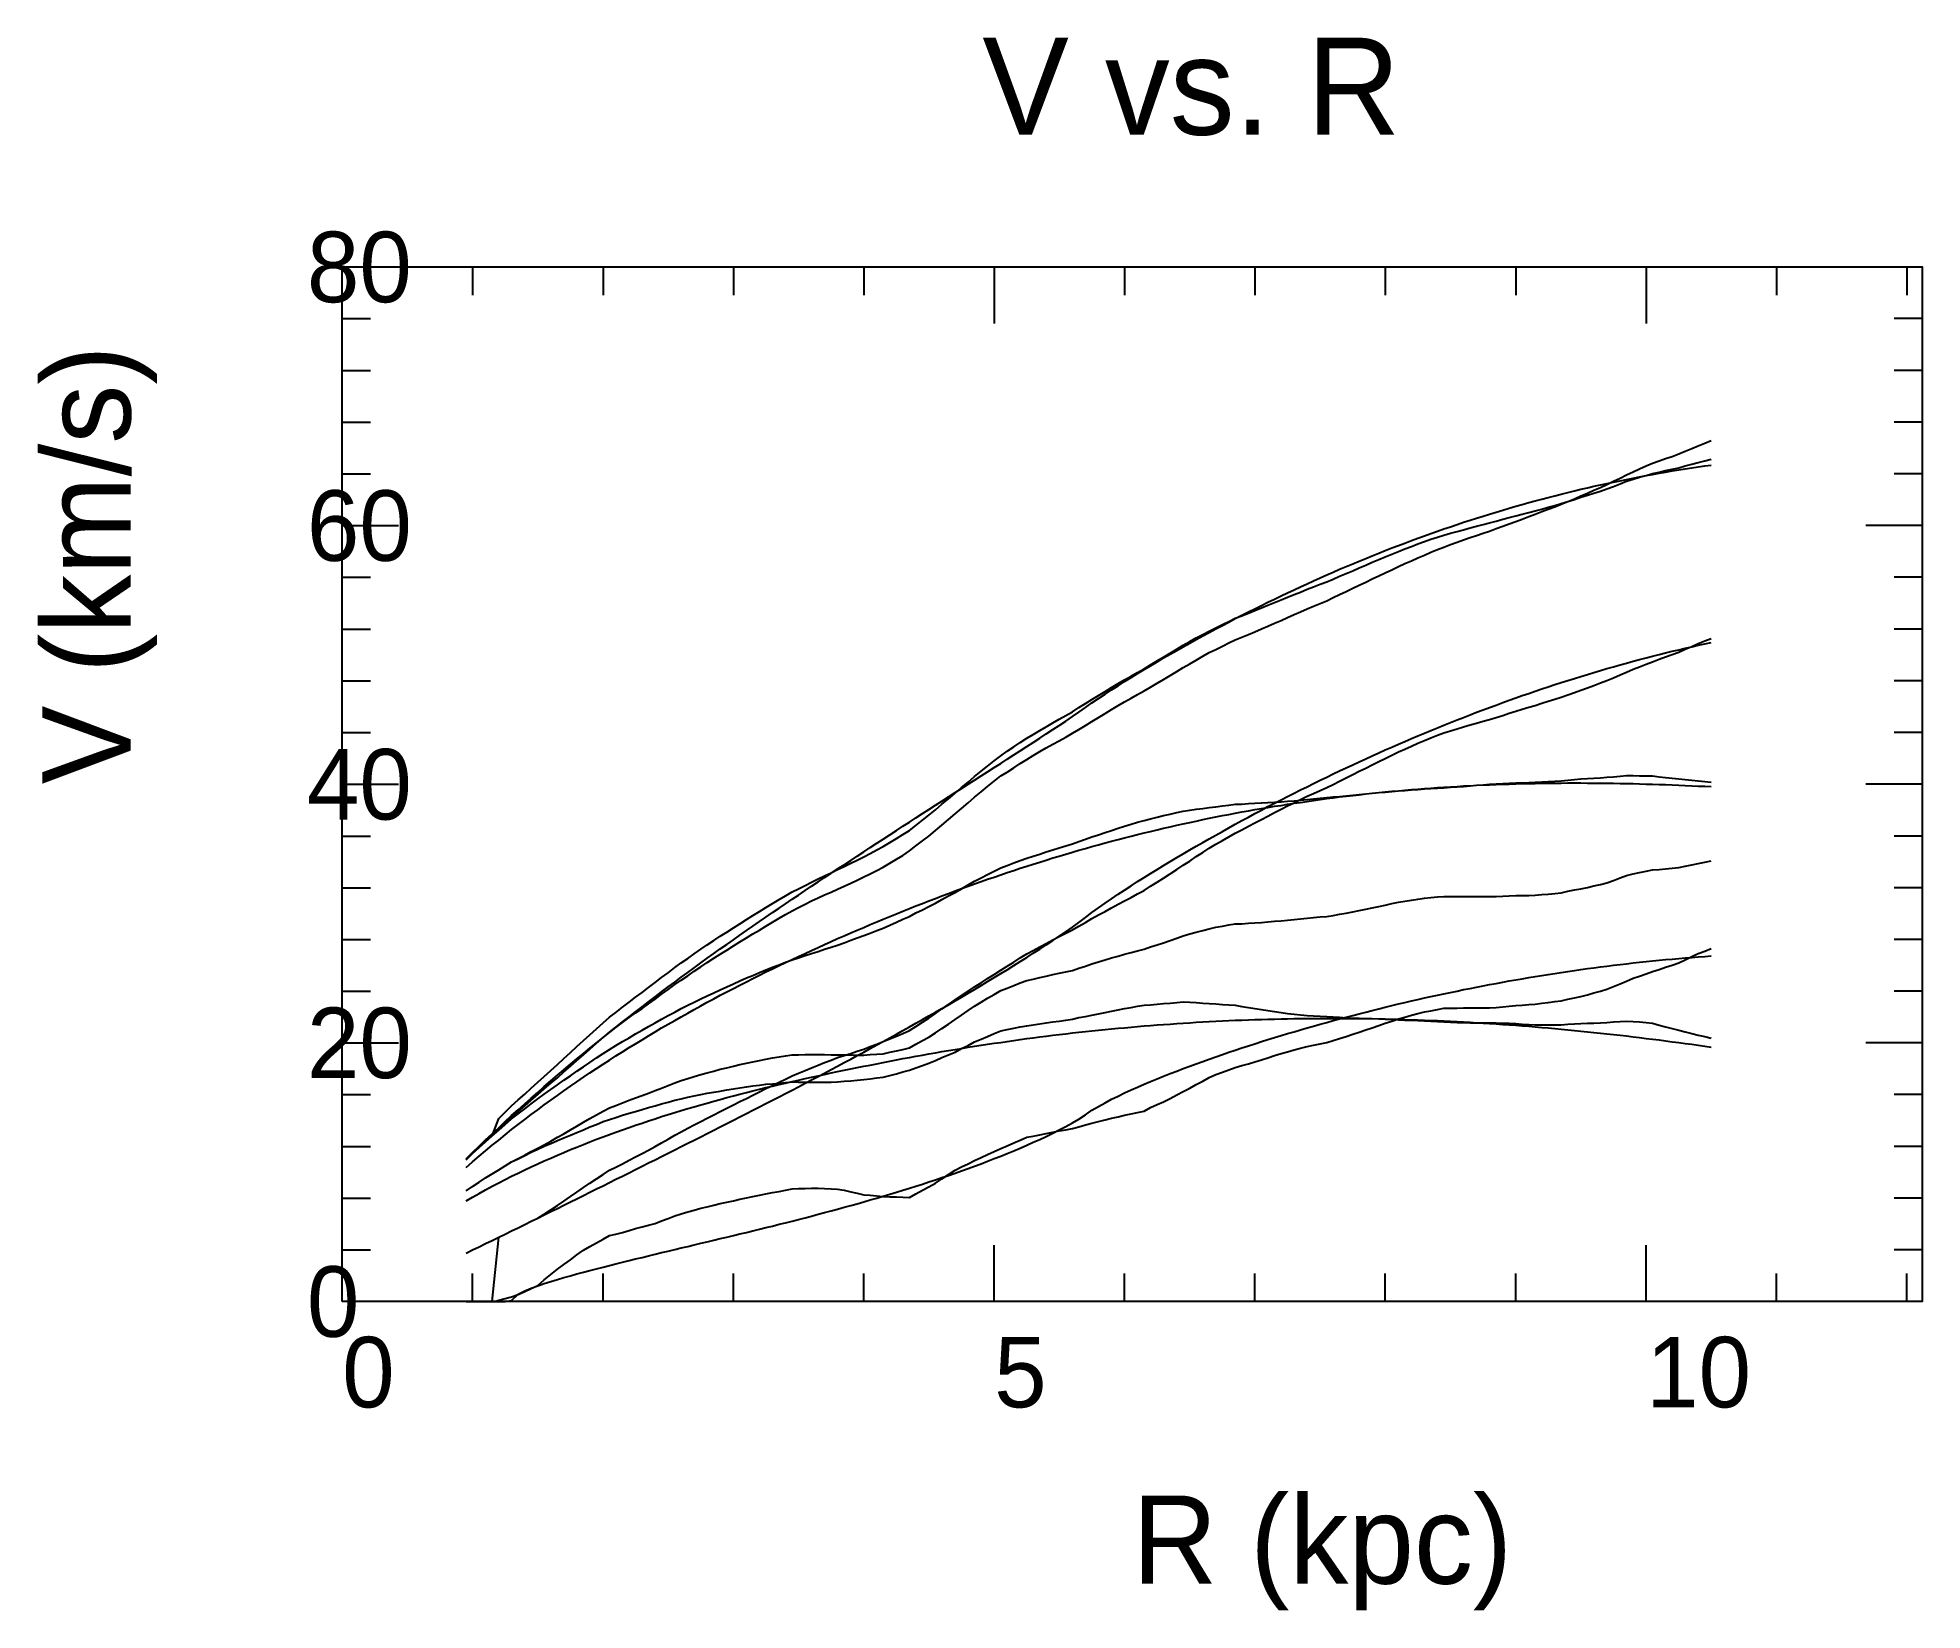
# Model space of a CAD drawing. Extents: x -35 to 179, y -35 to 143.
import ezdxf

# ---------------------------------------------------------------- set-up
doc = ezdxf.new("R2010")
doc.units = 0

msp = doc.modelspace()

# ---------------------------------------------------------------- linework, layer by layer
at = {"color": 0}
for p, q in [((14.79, 117.34), (14.79, 114.14)), ((29.58, 117.34), (29.58, 114.14)), ((44.36, 117.34), (44.36, 114.14)), ((59.15, 117.34), (59.15, 114.14)), ((73.94, 117.34), (73.94, 110.94)), ((88.73, 117.34), (88.73, 114.14)), ((103.51, 117.34), (103.51, 114.14)), ((118.3, 117.34), (118.3, 114.14)), ((133.09, 117.34), (133.09, 114.14)), ((147.88, 117.34), (147.88, 110.94)), ((162.66, 117.34), (162.66, 114.14)), ((177.45, 117.34), (177.45, 114.14)), ((0, 111.48), (3.2, 111.48)), ((179.2, 111.48), (176, 111.48)), ((0, 105.61), (3.2, 105.61)), ((179.2, 105.61), (176, 105.61)), ((0, 99.74), (3.2, 99.74)), ((179.2, 99.74), (176, 99.74)), ((0, 93.88), (3.2, 93.88)), ((179.2, 93.88), (176, 93.88)), ((0, 88.01), (6.4, 88.01)), ((179.2, 88.01), (172.8, 88.01)), ((0, 82.14), (3.2, 82.14)), ((179.2, 82.14), (176, 82.14)), ((0, 76.27), (3.2, 76.27)), ((179.2, 76.27), (176, 76.27)), ((0, 70.41), (3.2, 70.41)), ((179.2, 70.41), (176, 70.41)), ((0, 64.54), (3.2, 64.54)), ((179.2, 64.54), (176, 64.54)), ((0, 58.67), (6.4, 58.67)), ((179.2, 58.67), (172.8, 58.67)), ((0, 52.8), (3.2, 52.8)), ((179.2, 52.8), (176, 52.8)), ((0, 46.94), (3.2, 46.94)), ((179.2, 46.94), (176, 46.94)), ((0, 41.07), (3.2, 41.07)), ((179.2, 41.07), (176, 41.07)), ((0, 35.2), (3.2, 35.2)), ((179.2, 35.2), (176, 35.2)), ((0, 29.34), (6.4, 29.34)), ((179.2, 29.34), (172.8, 29.34)), ((0, 23.47), (3.2, 23.47)), ((179.2, 23.47), (176, 23.47)), ((0, 17.6), (3.2, 17.6)), ((179.2, 17.6), (176, 17.6)), ((0, 11.73), (3.2, 11.73)), ((179.2, 11.73), (176, 11.73)), ((0, 5.87), (3.2, 5.87)), ((73.94, 0), (73.94, 6.4)), ((147.88, 0), (147.88, 6.4)), ((179.2, 5.87), (176, 5.87)), ((14.79, 0), (14.79, 3.2)), ((29.58, 0), (29.58, 3.2)), ((44.36, 0), (44.36, 3.2)), ((59.15, 0), (59.15, 3.2)), ((88.73, 0), (88.73, 3.2)), ((103.51, 0), (103.51, 3.2)), ((118.3, 0), (118.3, 3.2)), ((133.09, 0), (133.09, 3.2)), ((162.66, 0), (162.66, 3.2)), ((177.45, 0), (177.45, 3.2))]:
    msp.add_line(p, q, dxfattribs=at)
msp.add_lwpolyline([(0, 0), (0, 117.34), (179.2, 117.34), (179.2, 0)], close=True, dxfattribs=at)
at = {"color": 6}
for points in [[(14.05, 16.17), (14.79, 16.87), (15.53, 17.57), (16.27, 18.27), (17.01, 18.93), (17.75, 19.6), (18.48, 20.26), (19.22, 20.92), (19.96, 21.56), (20.7, 22.21), (21.44, 22.86), (22.18, 23.49), (22.92, 24.13), (23.66, 24.76), (24.4, 25.39), (25.14, 26.04), (25.88, 26.69), (26.62, 27.34), (27.36, 27.99), (28.1, 28.64), (28.84, 29.3), (29.58, 29.95), (30.31, 30.52), (31.05, 31.09), (31.79, 31.66), (32.53, 32.21), (33.27, 32.73), (34.01, 33.25), (34.75, 33.77), (35.49, 34.31), (36.23, 34.86), (36.97, 35.4), (37.71, 35.95), (38.45, 36.45), (39.19, 36.96), (39.93, 37.48), (40.67, 37.96), (41.41, 38.44), (42.14, 38.93), (42.88, 39.41), (43.62, 39.86), (44.36, 40.33), (45.1, 40.79), (45.84, 41.24), (46.58, 41.69), (47.32, 42.14), (48.06, 42.59), (48.8, 43.03), (49.54, 43.47), (50.28, 43.9), (51.02, 44.31), (51.76, 44.69), (52.5, 45.07), (53.24, 45.45), (53.97, 45.78), (54.71, 46.12), (55.45, 46.45), (56.19, 46.78), (56.93, 47.12), (57.67, 47.46), (58.41, 47.8), (59.15, 48.16), (59.89, 48.52), (60.63, 48.89), (61.37, 49.25), (62.11, 49.72), (62.85, 50.16), (63.59, 50.61), (64.33, 51.13), (65.07, 51.69), (65.8, 52.25), (66.54, 52.8), (67.28, 53.43), (68.02, 54.05), (68.76, 54.67), (69.5, 55.3), (70.24, 55.93), (70.98, 56.57), (71.72, 57.2), (72.46, 57.81), (73.2, 58.41), (73.94, 59.02), (74.68, 59.63), (75.42, 60.06), (76.16, 60.55), (76.9, 61.04), (77.63, 61.49), (78.37, 61.94), (79.11, 62.38), (79.85, 62.82), (80.59, 63.21), (81.33, 63.61), (82.07, 64.01), (82.81, 64.45), (83.55, 64.9), (84.29, 65.34), (85.03, 65.79), (85.77, 66.25), (86.51, 66.71), (87.25, 67.16), (87.99, 67.59), (88.73, 68.01), (89.46, 68.43), (90.2, 68.84), (90.94, 69.27), (91.68, 69.7), (92.42, 70.13), (93.16, 70.56), (93.9, 71.01), (94.64, 71.45), (95.38, 71.9), (96.12, 72.33), (96.86, 72.75), (97.6, 73.18), (98.34, 73.6), (99.08, 73.96), (99.82, 74.34), (100.56, 74.72), (101.29, 75.04), (102.03, 75.34), (102.77, 75.64), (103.51, 75.95), (104.25, 76.28), (104.99, 76.61), (105.73, 76.94), (106.47, 77.26), (107.21, 77.59), (107.95, 77.91), (108.69, 78.23), (109.43, 78.55), (110.17, 78.86), (110.91, 79.17), (111.65, 79.48), (112.39, 79.85), (113.12, 80.19), (113.86, 80.54), (114.6, 80.9), (115.34, 81.25), (116.08, 81.61), (116.82, 81.97), (117.56, 82.31), (118.3, 82.66), (119.04, 83), (119.78, 83.35), (120.52, 83.69), (121.26, 84.03), (122, 84.37), (122.74, 84.67), (123.48, 84.98), (124.22, 85.3), (124.95, 85.58), (125.69, 85.86), (126.43, 86.13), (127.17, 86.4), (127.91, 86.65), (128.65, 86.9), (129.39, 87.14), (130.13, 87.39), (130.87, 87.66), (131.61, 87.93), (132.35, 88.19), (133.09, 88.47), (133.83, 88.75), (134.57, 89.03), (135.31, 89.32), (136.05, 89.59), (136.78, 89.86), (137.52, 90.13), (138.26, 90.43), (139, 90.75), (139.74, 91.06), (140.48, 91.37), (141.22, 91.69), (141.96, 92.01), (142.7, 92.33), (143.44, 92.67), (144.18, 93.03), (144.92, 93.39), (145.66, 93.75), (146.4, 94.09), (147.14, 94.43), (147.88, 94.78), (148.61, 95.08), (149.35, 95.34), (150.09, 95.6), (150.83, 95.86), (151.57, 96.15), (152.31, 96.45), (153.05, 96.75), (153.79, 97.04), (154.53, 97.35), (155.27, 97.65)], [(17.26, 0), (17.75, 0.16), (18.48, 0.34), (19.22, 0.52), (19.96, 0.81), (20.7, 1.15), (21.44, 1.48), (22.18, 1.82), (22.92, 2.46), (23.66, 3.06), (24.4, 3.66), (25.14, 4.22), (25.88, 4.75), (26.62, 5.29), (27.36, 5.83), (28.1, 6.24), (28.84, 6.66), (29.58, 7.08), (30.31, 7.5), (31.05, 7.63), (31.79, 7.85), (32.53, 8.07), (33.27, 8.27), (34.01, 8.47), (34.75, 8.67), (35.49, 8.87), (36.23, 9.17), (36.97, 9.44), (37.71, 9.72), (38.45, 9.94), (39.19, 10.16), (39.93, 10.37), (40.67, 10.59), (41.41, 10.76), (42.14, 10.93), (42.88, 11.11), (43.62, 11.28), (44.36, 11.44), (45.1, 11.6), (45.84, 11.75), (46.58, 11.91), (47.32, 12.06), (48.06, 12.21), (48.8, 12.37), (49.54, 12.5), (50.28, 12.64), (51.02, 12.78), (51.76, 12.81), (52.5, 12.83), (53.24, 12.86), (53.97, 12.88), (54.71, 12.82), (55.45, 12.79), (56.19, 12.76), (56.93, 12.62), (57.67, 12.45), (58.41, 12.29), (59.15, 12.12), (59.89, 12.07), (60.63, 12), (61.37, 11.93), (62.11, 11.89), (62.85, 11.87), (63.59, 11.84), (64.33, 11.82), (65.07, 12.23), (65.8, 12.62), (66.54, 13), (67.28, 13.44), (68.02, 13.93), (68.76, 14.42), (69.5, 14.91), (70.24, 15.27), (70.98, 15.63), (71.72, 15.99), (72.46, 16.35), (73.2, 16.68), (73.94, 17.01), (74.68, 17.35), (75.42, 17.67), (76.16, 17.99), (76.9, 18.31), (77.63, 18.63), (78.37, 18.75), (79.11, 18.92), (79.85, 19.08), (80.59, 19.22), (81.33, 19.35), (82.07, 19.48), (82.81, 19.62), (83.55, 19.83), (84.29, 20.04), (85.03, 20.25), (85.77, 20.44), (86.51, 20.62), (87.25, 20.8), (87.99, 20.97), (88.73, 21.13), (89.46, 21.29), (90.2, 21.45), (90.94, 21.61), (91.68, 22.01), (92.42, 22.34), (93.16, 22.67), (93.9, 23.04), (94.64, 23.43), (95.38, 23.81), (96.12, 24.19), (96.86, 24.61), (97.6, 25.01), (98.34, 25.42), (99.08, 25.74), (99.82, 26.01), (100.56, 26.29), (101.29, 26.56), (102.03, 26.77), (102.77, 26.98), (103.51, 27.19), (104.25, 27.42), (104.99, 27.66), (105.73, 27.9), (106.47, 28.13), (107.21, 28.34), (107.95, 28.54), (108.69, 28.74), (109.43, 28.94), (110.17, 29.07), (110.91, 29.22), (111.65, 29.37), (112.39, 29.6), (113.12, 29.84), (113.86, 30.08), (114.6, 30.33), (115.34, 30.57), (116.08, 30.82), (116.82, 31.06), (117.56, 31.31), (118.3, 31.57), (119.04, 31.82), (119.78, 32.08), (120.52, 32.27), (121.26, 32.48), (122, 32.69), (122.74, 32.85), (123.48, 32.99), (124.22, 33.13), (124.95, 33.27), (125.69, 33.28), (126.43, 33.29), (127.17, 33.3), (127.91, 33.32), (128.65, 33.31), (129.39, 33.31), (130.13, 33.31), (130.87, 33.37), (131.61, 33.43), (132.35, 33.49), (133.09, 33.56), (133.83, 33.62), (134.57, 33.68), (135.31, 33.74), (136.05, 33.83), (136.78, 33.93), (137.52, 34.03), (138.26, 34.12), (139, 34.29), (139.74, 34.44), (140.48, 34.6), (141.22, 34.79), (141.96, 35), (142.7, 35.21), (143.44, 35.42), (144.18, 35.73), (144.92, 36.04), (145.66, 36.35), (146.4, 36.66), (147.14, 36.91), (147.88, 37.17), (148.61, 37.44), (149.35, 37.68), (150.09, 37.92), (150.83, 38.16), (151.57, 38.4), (152.31, 38.77), (153.05, 39.12), (153.79, 39.46), (154.53, 39.76), (155.27, 40.05)]]:
    msp.add_lwpolyline(points, dxfattribs=at)
at = {"color": 4}
for points in [[(14.05, 16.09), (14.79, 16.78), (15.53, 17.46), (16.27, 18.13), (17.01, 18.79), (17.75, 20.75), (18.48, 21.48), (19.22, 22.21), (19.96, 22.87), (20.7, 23.54), (21.44, 24.22), (22.18, 24.87), (22.92, 25.54), (23.66, 26.21), (24.4, 26.89), (25.14, 27.57), (25.88, 28.24), (26.62, 28.92), (27.36, 29.61), (28.1, 30.27), (28.84, 30.94), (29.58, 31.61), (30.31, 32.24), (31.05, 32.8), (31.79, 33.38), (32.53, 33.95), (33.27, 34.51), (34.01, 35.06), (34.75, 35.62), (35.49, 36.17), (36.23, 36.74), (36.97, 37.3), (37.71, 37.87), (38.45, 38.4), (39.19, 38.92), (39.93, 39.45), (40.67, 39.96), (41.41, 40.45), (42.14, 40.94), (42.88, 41.43), (43.62, 41.91), (44.36, 42.38), (45.1, 42.86), (45.84, 43.34), (46.58, 43.79), (47.32, 44.25), (48.06, 44.71), (48.8, 45.15), (49.54, 45.59), (50.28, 46.02), (51.02, 46.46), (51.76, 46.82), (52.5, 47.19), (53.24, 47.56), (53.97, 47.93), (54.71, 48.28), (55.45, 48.64), (56.19, 48.99), (56.93, 49.36), (57.67, 49.71), (58.41, 50.07), (59.15, 50.43), (59.89, 50.83), (60.63, 51.22), (61.37, 51.61), (62.11, 52.06), (62.85, 52.51), (63.59, 52.96), (64.33, 53.42), (65.07, 54.01), (65.8, 54.58), (66.54, 55.16), (67.28, 55.77), (68.02, 56.4), (68.76, 57.03), (69.5, 57.66), (70.24, 58.29), (70.98, 58.92), (71.72, 59.54), (72.46, 60.15), (73.2, 60.73), (73.94, 61.32), (74.68, 61.91), (75.42, 62.41), (76.16, 62.91), (76.9, 63.42), (77.63, 63.91), (78.37, 64.33), (79.11, 64.76), (79.85, 65.2), (80.59, 65.62), (81.33, 66.04), (82.07, 66.46), (82.81, 66.88), (83.55, 67.36), (84.29, 67.82), (85.03, 68.29), (85.77, 68.74), (86.51, 69.19), (87.25, 69.64), (87.99, 70.08), (88.73, 70.51), (89.46, 70.94), (90.2, 71.36), (90.94, 71.76), (91.68, 72.22), (92.42, 72.66), (93.16, 73.1), (93.9, 73.55), (94.64, 73.99), (95.38, 74.44), (96.12, 74.85), (96.86, 75.26), (97.6, 75.66), (98.34, 76.05), (99.08, 76.43), (99.82, 76.78), (100.56, 77.14), (101.29, 77.49), (102.03, 77.77), (102.77, 78.07), (103.51, 78.37), (104.25, 78.67), (104.99, 78.97), (105.73, 79.28), (106.47, 79.58), (107.21, 79.88), (107.95, 80.18), (108.69, 80.47), (109.43, 80.78), (110.17, 81.06), (110.91, 81.35), (111.65, 81.64), (112.39, 81.95), (113.12, 82.26), (113.86, 82.57), (114.6, 82.89), (115.34, 83.21), (116.08, 83.53), (116.82, 83.85), (117.56, 84.16), (118.3, 84.47), (119.04, 84.78), (119.78, 85.08), (120.52, 85.37), (121.26, 85.65), (122, 85.94), (122.74, 86.2), (123.48, 86.45), (124.22, 86.7), (124.95, 86.94), (125.69, 87.15), (126.43, 87.34), (127.17, 87.54), (127.91, 87.74), (128.65, 87.93), (129.39, 88.13), (130.13, 88.32), (130.87, 88.52), (131.61, 88.72), (132.35, 88.92), (133.09, 89.12), (133.83, 89.3), (134.57, 89.49), (135.31, 89.67), (136.05, 89.88), (136.78, 90.09), (137.52, 90.29), (138.26, 90.5), (139, 90.74), (139.74, 90.98), (140.48, 91.22), (141.22, 91.45), (141.96, 91.69), (142.7, 91.93), (143.44, 92.17), (144.18, 92.46), (144.92, 92.75), (145.66, 93.03), (146.4, 93.28), (147.14, 93.49), (147.88, 93.7), (148.61, 93.92), (149.35, 94.08), (150.09, 94.24), (150.83, 94.4), (151.57, 94.56), (152.31, 94.77), (153.05, 94.97), (153.79, 95.17), (154.53, 95.36), (155.27, 95.54)], [(14.05, 0), (14.79, 0), (15.53, 0), (16.27, 0), (17.01, 0), (17.75, 7.29), (18.48, 7.66), (19.22, 8.03), (19.96, 8.37), (20.7, 8.73), (21.44, 9.1), (22.18, 9.47), (22.92, 9.93), (23.66, 10.4), (24.4, 10.9), (25.14, 11.4), (25.88, 11.91), (26.62, 12.42), (27.36, 12.95), (28.1, 13.43), (28.84, 13.91), (29.58, 14.4), (30.31, 14.9), (31.05, 15.24), (31.79, 15.64), (32.53, 16.04), (33.27, 16.42), (34.01, 16.8), (34.75, 17.19), (35.49, 17.57), (36.23, 18.01), (36.97, 18.43), (37.71, 18.86), (38.45, 19.26), (39.19, 19.65), (39.93, 20.05), (40.67, 20.44), (41.41, 20.81), (42.14, 21.19), (42.88, 21.57), (43.62, 21.94), (44.36, 22.31), (45.1, 22.68), (45.84, 23.05), (46.58, 23.41), (47.32, 23.78), (48.06, 24.15), (48.8, 24.51), (49.54, 24.87), (50.28, 25.24), (51.02, 25.6), (51.76, 25.91), (52.5, 26.22), (53.24, 26.52), (53.97, 26.83), (54.71, 27.11), (55.45, 27.39), (56.19, 27.68), (56.93, 27.92), (57.67, 28.15), (58.41, 28.39), (59.15, 28.63), (59.89, 28.92), (60.63, 29.21), (61.37, 29.5), (62.11, 29.8), (62.85, 30.11), (63.59, 30.42), (64.33, 30.73), (65.07, 31.21), (65.8, 31.69), (66.54, 32.16), (67.28, 32.66), (68.02, 33.19), (68.76, 33.71), (69.5, 34.24), (70.24, 34.72), (70.98, 35.2), (71.72, 35.68), (72.46, 36.16), (73.2, 36.63), (73.94, 37.1), (74.68, 37.57), (75.42, 38.04), (76.16, 38.51), (76.9, 38.98), (77.63, 39.45), (78.37, 39.82), (79.11, 40.22), (79.85, 40.62), (80.59, 41.01), (81.33, 41.39), (82.07, 41.78), (82.81, 42.16), (83.55, 42.59), (84.29, 43.01), (85.03, 43.43), (85.77, 43.85), (86.51, 44.25), (87.25, 44.66), (87.99, 45.06), (88.73, 45.45), (89.46, 45.84), (90.2, 46.23), (90.94, 46.61), (91.68, 47.11), (92.42, 47.57), (93.16, 48.03), (93.9, 48.51), (94.64, 49), (95.38, 49.48), (96.12, 49.96), (96.86, 50.46), (97.6, 50.95), (98.34, 51.44), (99.08, 51.88), (99.82, 52.3), (100.56, 52.72), (101.29, 53.14), (102.03, 53.52), (102.77, 53.91), (103.51, 54.29), (104.25, 54.68), (104.99, 55.07), (105.73, 55.46), (106.47, 55.85), (107.21, 56.21), (107.95, 56.58), (108.69, 56.94), (109.43, 57.31), (110.17, 57.63), (110.91, 57.96), (111.65, 58.29), (112.39, 58.66), (113.12, 59.03), (113.86, 59.4), (114.6, 59.77), (115.34, 60.14), (116.08, 60.51), (116.82, 60.88), (117.56, 61.24), (118.3, 61.61), (119.04, 61.97), (119.78, 62.34), (120.52, 62.67), (121.26, 63), (122, 63.33), (122.74, 63.65), (123.48, 63.94), (124.22, 64.23), (124.95, 64.52), (125.69, 64.74), (126.43, 64.96), (127.17, 65.18), (127.91, 65.4), (128.65, 65.61), (129.39, 65.81), (130.13, 66.02), (130.87, 66.25), (131.61, 66.48), (132.35, 66.72), (133.09, 66.95), (133.83, 67.17), (134.57, 67.4), (135.31, 67.62), (136.05, 67.85), (136.78, 68.09), (137.52, 68.32), (138.26, 68.56), (139, 68.82), (139.74, 69.08), (140.48, 69.33), (141.22, 69.6), (141.96, 69.88), (142.7, 70.16), (143.44, 70.43), (144.18, 70.75), (144.92, 71.07), (145.66, 71.39), (146.4, 71.71), (147.14, 71.99), (147.88, 72.28), (148.61, 72.57), (149.35, 72.85), (150.09, 73.12), (150.83, 73.39), (151.57, 73.66), (152.31, 73.99), (153.05, 74.31), (153.79, 74.63), (154.53, 74.92), (155.27, 75.21)], [(14.05, 16.09), (14.79, 16.78), (15.53, 17.46), (16.27, 18.13), (17.01, 18.79), (17.75, 19.43), (18.48, 20.07), (19.22, 20.71), (19.96, 21.29), (20.7, 21.87), (21.44, 22.44), (22.18, 23), (22.92, 23.53), (23.66, 24.06), (24.4, 24.58), (25.14, 25.1), (25.88, 25.61), (26.62, 26.12), (27.36, 26.63), (28.1, 27.13), (28.84, 27.64), (29.58, 28.14), (30.31, 28.59), (31.05, 29.04), (31.79, 29.48), (32.53, 29.93), (33.27, 30.35), (34.01, 30.77), (34.75, 31.19), (35.49, 31.61), (36.23, 32.02), (36.97, 32.43), (37.71, 32.84), (38.45, 33.22), (39.19, 33.6), (39.93, 33.97), (40.67, 34.33), (41.41, 34.68), (42.14, 35.03), (42.88, 35.37), (43.62, 35.71), (44.36, 36.04), (45.1, 36.37), (45.84, 36.7), (46.58, 37), (47.32, 37.31), (48.06, 37.62), (48.8, 37.92), (49.54, 38.2), (50.28, 38.49), (51.02, 38.77), (51.76, 39), (52.5, 39.24), (53.24, 39.48), (53.97, 39.72), (54.71, 39.95), (55.45, 40.19), (56.19, 40.43), (56.93, 40.7), (57.67, 40.97), (58.41, 41.24), (59.15, 41.51), (59.89, 41.79), (60.63, 42.07), (61.37, 42.35), (62.11, 42.69), (62.85, 43.02), (63.59, 43.36), (64.33, 43.69), (65.07, 44.08), (65.8, 44.44), (66.54, 44.81), (67.28, 45.2), (68.02, 45.6), (68.76, 46), (69.5, 46.39), (70.24, 46.82), (70.98, 47.25), (71.72, 47.67), (72.46, 48.07), (73.2, 48.45), (73.94, 48.83), (74.68, 49.21), (75.42, 49.47), (76.16, 49.75), (76.9, 50.02), (77.63, 50.28), (78.37, 50.52), (79.11, 50.76), (79.85, 51), (80.59, 51.23), (81.33, 51.46), (82.07, 51.69), (82.81, 51.92), (83.55, 52.19), (84.29, 52.44), (85.03, 52.69), (85.77, 52.94), (86.51, 53.19), (87.25, 53.43), (87.99, 53.68), (88.73, 53.91), (89.46, 54.14), (90.2, 54.37), (90.94, 54.56), (91.68, 54.75), (92.42, 54.93), (93.16, 55.11), (93.9, 55.28), (94.64, 55.45), (95.38, 55.61), (96.12, 55.74), (96.86, 55.84), (97.6, 55.93), (98.34, 56.02), (99.08, 56.12), (99.82, 56.21), (100.56, 56.31), (101.29, 56.4), (102.03, 56.43), (102.77, 56.47), (103.51, 56.52), (104.25, 56.56), (104.99, 56.61), (105.73, 56.65), (106.47, 56.69), (107.21, 56.75), (107.95, 56.81), (108.69, 56.86), (109.43, 56.93), (110.17, 57.01), (110.91, 57.09), (111.65, 57.16), (112.39, 57.23), (113.12, 57.29), (113.86, 57.35), (114.6, 57.43), (115.34, 57.51), (116.08, 57.59), (116.82, 57.66), (117.56, 57.73), (118.3, 57.79), (119.04, 57.85), (119.78, 57.91), (120.52, 57.97), (121.26, 58.03), (122, 58.09), (122.74, 58.14), (123.48, 58.19), (124.22, 58.23), (124.95, 58.28), (125.69, 58.33), (126.43, 58.38), (127.17, 58.43), (127.91, 58.49), (128.65, 58.55), (129.39, 58.61), (130.13, 58.67), (130.87, 58.71), (131.61, 58.75), (132.35, 58.79), (133.09, 58.82), (133.83, 58.85), (134.57, 58.87), (135.31, 58.9), (136.05, 58.94), (136.78, 58.99), (137.52, 59.03), (138.26, 59.07), (139, 59.15), (139.74, 59.21), (140.48, 59.27), (141.22, 59.32), (141.96, 59.37), (142.7, 59.41), (143.44, 59.46), (144.18, 59.53), (144.92, 59.59), (145.66, 59.65), (146.4, 59.65), (147.14, 59.64), (147.88, 59.63), (148.61, 59.62), (149.35, 59.53), (150.09, 59.45), (150.83, 59.37), (151.57, 59.29), (152.31, 59.21), (153.05, 59.13), (153.79, 59.05), (154.53, 58.98), (155.27, 58.91)]]:
    msp.add_lwpolyline(points, dxfattribs=at)
at = {"color": 3}
for points in [[(14.05, 16.18), (14.79, 16.91), (15.53, 17.62), (16.27, 18.33), (17.01, 19.03), (17.75, 19.72), (18.48, 20.41), (19.22, 21.09), (19.96, 21.76), (20.7, 22.42), (21.44, 23.08), (22.18, 23.73), (22.92, 24.38), (23.66, 25.02), (24.4, 25.66), (25.14, 26.28), (25.88, 26.91), (26.62, 27.53), (27.36, 28.14), (28.1, 28.75), (28.84, 29.35), (29.58, 29.95), (30.31, 30.54), (31.05, 31.13), (31.79, 31.71), (32.53, 32.29), (33.27, 32.87), (34.01, 33.44), (34.75, 34), (35.49, 34.57), (36.23, 35.12), (36.97, 35.68), (37.71, 36.23), (38.45, 36.78), (39.19, 37.32), (39.93, 37.86), (40.67, 38.4), (41.41, 38.93), (42.14, 39.46), (42.88, 39.99), (43.62, 40.51), (44.36, 41.04), (45.1, 41.55), (45.84, 42.07), (46.58, 42.58), (47.32, 43.09), (48.06, 43.6), (48.8, 44.11), (49.54, 44.61), (50.28, 45.12), (51.02, 45.62), (51.76, 46.11), (52.5, 46.61), (53.24, 47.1), (53.97, 47.6), (54.71, 48.09), (55.45, 48.58), (56.19, 49.07), (56.93, 49.55), (57.67, 50.04), (58.41, 50.52), (59.15, 51.01), (59.89, 51.49), (60.63, 51.98), (61.37, 52.46), (62.11, 52.94), (62.85, 53.42), (63.59, 53.9), (64.33, 54.38), (65.07, 54.86), (65.8, 55.34), (66.54, 55.81), (67.28, 56.29), (68.02, 56.77), (68.76, 57.24), (69.5, 57.72), (70.24, 58.19), (70.98, 58.67), (71.72, 59.14), (72.46, 59.62), (73.2, 60.09), (73.94, 60.56), (74.68, 61.04), (75.42, 61.51), (76.16, 61.99), (76.9, 62.47), (77.63, 62.94), (78.37, 63.42), (79.11, 63.9), (79.85, 64.38), (80.59, 64.87), (81.33, 65.35), (82.07, 65.84), (82.81, 66.34), (83.55, 66.85), (84.29, 67.37), (85.03, 67.89), (85.77, 68.4), (86.51, 68.9), (87.25, 69.38), (87.99, 69.85), (88.73, 70.32), (89.46, 70.78), (90.2, 71.23), (90.94, 71.68), (91.68, 72.12), (92.42, 72.56), (93.16, 73), (93.9, 73.42), (94.64, 73.85), (95.38, 74.27), (96.12, 74.68), (96.86, 75.09), (97.6, 75.49), (98.34, 75.9), (99.08, 76.29), (99.82, 76.68), (100.56, 77.07), (101.29, 77.46), (102.03, 77.84), (102.77, 78.21), (103.51, 78.58), (104.25, 78.95), (104.99, 79.32), (105.73, 79.68), (106.47, 80.03), (107.21, 80.38), (107.95, 80.73), (108.69, 81.07), (109.43, 81.41), (110.17, 81.75), (110.91, 82.08), (111.65, 82.41), (112.39, 82.73), (113.12, 83.05), (113.86, 83.37), (114.6, 83.68), (115.34, 83.99), (116.08, 84.29), (116.82, 84.59), (117.56, 84.89), (118.3, 85.18), (119.04, 85.47), (119.78, 85.75), (120.52, 86.03), (121.26, 86.31), (122, 86.58), (122.74, 86.85), (123.48, 87.11), (124.22, 87.37), (124.95, 87.63), (125.69, 87.88), (126.43, 88.13), (127.17, 88.38), (127.91, 88.62), (128.65, 88.85), (129.39, 89.09), (130.13, 89.32), (130.87, 89.54), (131.61, 89.76), (132.35, 89.98), (133.09, 90.2), (133.83, 90.41), (134.57, 90.61), (135.31, 90.82), (136.05, 91.01), (136.78, 91.21), (137.52, 91.4), (138.26, 91.59), (139, 91.77), (139.74, 91.95), (140.48, 92.13), (141.22, 92.3), (141.96, 92.47), (142.7, 92.63), (143.44, 92.79), (144.18, 92.95), (144.92, 93.1), (145.66, 93.25), (146.4, 93.4), (147.14, 93.54), (147.88, 93.68), (148.61, 93.81), (149.35, 93.95), (150.09, 94.07), (150.83, 94.2), (151.57, 94.32), (152.31, 94.44), (153.05, 94.55), (153.79, 94.66), (154.53, 94.77), (155.27, 94.87)], [(14.05, 5.5), (14.79, 5.85), (15.53, 6.21), (16.27, 6.57), (17.01, 6.93), (17.75, 7.29), (18.48, 7.65), (19.22, 8.01), (19.96, 8.38), (20.7, 8.74), (21.44, 9.1), (22.18, 9.47), (22.92, 9.84), (23.66, 10.2), (24.4, 10.57), (25.14, 10.93), (25.88, 11.3), (26.62, 11.67), (27.36, 12.04), (28.1, 12.4), (28.84, 12.77), (29.58, 13.14), (30.31, 13.51), (31.05, 13.88), (31.79, 14.24), (32.53, 14.61), (33.27, 14.98), (34.01, 15.35), (34.75, 15.72), (35.49, 16.09), (36.23, 16.46), (36.97, 16.83), (37.71, 17.2), (38.45, 17.58), (39.19, 17.95), (39.93, 18.32), (40.67, 18.69), (41.41, 19.07), (42.14, 19.44), (42.88, 19.81), (43.62, 20.19), (44.36, 20.57), (45.1, 20.94), (45.84, 21.32), (46.58, 21.7), (47.32, 22.08), (48.06, 22.46), (48.8, 22.84), (49.54, 23.22), (50.28, 23.6), (51.02, 23.99), (51.76, 24.37), (52.5, 24.76), (53.24, 25.15), (53.97, 25.53), (54.71, 25.92), (55.45, 26.32), (56.19, 26.71), (56.93, 27.1), (57.67, 27.5), (58.41, 27.9), (59.15, 28.3), (59.89, 28.7), (60.63, 29.1), (61.37, 29.51), (62.11, 29.91), (62.85, 30.32), (63.59, 30.73), (64.33, 31.15), (65.07, 31.56), (65.8, 31.98), (66.54, 32.4), (67.28, 32.82), (68.02, 33.24), (68.76, 33.67), (69.5, 34.1), (70.24, 34.53), (70.98, 34.97), (71.72, 35.4), (72.46, 35.85), (73.2, 36.29), (73.94, 36.74), (74.68, 37.19), (75.42, 37.64), (76.16, 38.1), (76.9, 38.56), (77.63, 39.03), (78.37, 39.5), (79.11, 39.98), (79.85, 40.46), (80.59, 40.95), (81.33, 41.44), (82.07, 41.95), (82.81, 42.47), (83.55, 43), (84.29, 43.56), (85.03, 44.12), (85.77, 44.66), (86.51, 45.19), (87.25, 45.69), (87.99, 46.19), (88.73, 46.67), (89.46, 47.15), (90.2, 47.63), (90.94, 48.09), (91.68, 48.55), (92.42, 49.01), (93.16, 49.46), (93.9, 49.91), (94.64, 50.35), (95.38, 50.79), (96.12, 51.22), (96.86, 51.65), (97.6, 52.08), (98.34, 52.5), (99.08, 52.91), (99.82, 53.33), (100.56, 53.74), (101.29, 54.15), (102.03, 54.55), (102.77, 54.95), (103.51, 55.34), (104.25, 55.74), (104.99, 56.13), (105.73, 56.51), (106.47, 56.9), (107.21, 57.27), (107.95, 57.65), (108.69, 58.02), (109.43, 58.39), (110.17, 58.76), (110.91, 59.12), (111.65, 59.48), (112.39, 59.84), (113.12, 60.19), (113.86, 60.54), (114.6, 60.88), (115.34, 61.23), (116.08, 61.57), (116.82, 61.9), (117.56, 62.24), (118.3, 62.56), (119.04, 62.89), (119.78, 63.21), (120.52, 63.53), (121.26, 63.85), (122, 64.16), (122.74, 64.47), (123.48, 64.78), (124.22, 65.08), (124.95, 65.38), (125.69, 65.68), (126.43, 65.97), (127.17, 66.26), (127.91, 66.55), (128.65, 66.83), (129.39, 67.11), (130.13, 67.39), (130.87, 67.66), (131.61, 67.93), (132.35, 68.2), (133.09, 68.46), (133.83, 68.72), (134.57, 68.98), (135.31, 69.23), (136.05, 69.48), (136.78, 69.73), (137.52, 69.97), (138.26, 70.21), (139, 70.45), (139.74, 70.68), (140.48, 70.91), (141.22, 71.13), (141.96, 71.36), (142.7, 71.57), (143.44, 71.79), (144.18, 72), (144.92, 72.21), (145.66, 72.41), (146.4, 72.62), (147.14, 72.81), (147.88, 73.01), (148.61, 73.2), (149.35, 73.39), (150.09, 73.57), (150.83, 73.75), (151.57, 73.93), (152.31, 74.1), (153.05, 74.27), (153.79, 74.44), (154.53, 74.6), (155.27, 74.76)], [(14.05, 15.22), (14.79, 15.86), (15.53, 16.49), (16.27, 17.11), (17.01, 17.72), (17.75, 18.32), (18.48, 18.92), (19.22, 19.5), (19.96, 20.08), (20.7, 20.65), (21.44, 21.21), (22.18, 21.76), (22.92, 22.31), (23.66, 22.85), (24.4, 23.38), (25.14, 23.9), (25.88, 24.42), (26.62, 24.93), (27.36, 25.44), (28.1, 25.93), (28.84, 26.43), (29.58, 26.91), (30.31, 27.39), (31.05, 27.87), (31.79, 28.33), (32.53, 28.8), (33.27, 29.25), (34.01, 29.7), (34.75, 30.15), (35.49, 30.59), (36.23, 31.03), (36.97, 31.46), (37.71, 31.88), (38.45, 32.31), (39.19, 32.72), (39.93, 33.13), (40.67, 33.54), (41.41, 33.94), (42.14, 34.34), (42.88, 34.74), (43.62, 35.12), (44.36, 35.51), (45.1, 35.89), (45.84, 36.27), (46.58, 36.64), (47.32, 37.01), (48.06, 37.38), (48.8, 37.74), (49.54, 38.1), (50.28, 38.45), (51.02, 38.8), (51.76, 39.15), (52.5, 39.49), (53.24, 39.83), (53.97, 40.17), (54.71, 40.5), (55.45, 40.83), (56.19, 41.16), (56.93, 41.48), (57.67, 41.81), (58.41, 42.12), (59.15, 42.44), (59.89, 42.75), (60.63, 43.07), (61.37, 43.37), (62.11, 43.68), (62.85, 43.98), (63.59, 44.28), (64.33, 44.58), (65.07, 44.87), (65.8, 45.16), (66.54, 45.45), (67.28, 45.73), (68.02, 46.02), (68.76, 46.29), (69.5, 46.57), (70.24, 46.84), (70.98, 47.11), (71.72, 47.37), (72.46, 47.64), (73.2, 47.89), (73.94, 48.15), (74.68, 48.4), (75.42, 48.65), (76.16, 48.9), (76.9, 49.14), (77.63, 49.38), (78.37, 49.62), (79.11, 49.85), (79.85, 50.08), (80.59, 50.31), (81.33, 50.53), (82.07, 50.75), (82.81, 50.97), (83.55, 51.18), (84.29, 51.39), (85.03, 51.6), (85.77, 51.81), (86.51, 52.01), (87.25, 52.21), (87.99, 52.4), (88.73, 52.6), (89.46, 52.78), (90.2, 52.97), (90.94, 53.15), (91.68, 53.33), (92.42, 53.51), (93.16, 53.68), (93.9, 53.85), (94.64, 54.02), (95.38, 54.18), (96.12, 54.35), (96.86, 54.5), (97.6, 54.66), (98.34, 54.81), (99.08, 54.96), (99.82, 55.11), (100.56, 55.25), (101.29, 55.39), (102.03, 55.53), (102.77, 55.66), (103.51, 55.79), (104.25, 55.92), (104.99, 56.04), (105.73, 56.17), (106.47, 56.28), (107.21, 56.4), (107.95, 56.51), (108.69, 56.62), (109.43, 56.73), (110.17, 56.84), (110.91, 56.94), (111.65, 57.04), (112.39, 57.13), (113.12, 57.23), (113.86, 57.32), (114.6, 57.4), (115.34, 57.49), (116.08, 57.57), (116.82, 57.65), (117.56, 57.73), (118.3, 57.8), (119.04, 57.87), (119.78, 57.94), (120.52, 58), (121.26, 58.07), (122, 58.13), (122.74, 58.18), (123.48, 58.24), (124.22, 58.29), (124.95, 58.34), (125.69, 58.39), (126.43, 58.43), (127.17, 58.48), (127.91, 58.51), (128.65, 58.55), (129.39, 58.59), (130.13, 58.62), (130.87, 58.65), (131.61, 58.67), (132.35, 58.7), (133.09, 58.72), (133.83, 58.74), (134.57, 58.76), (135.31, 58.77), (136.05, 58.79), (136.78, 58.8), (137.52, 58.81), (138.26, 58.81), (139, 58.82), (139.74, 58.82), (140.48, 58.82), (141.22, 58.81), (141.96, 58.81), (142.7, 58.8), (143.44, 58.79), (144.18, 58.78), (144.92, 58.77), (145.66, 58.75), (146.4, 58.74), (147.14, 58.72), (147.88, 58.7), (148.61, 58.68), (149.35, 58.65), (150.09, 58.63), (150.83, 58.6), (151.57, 58.57), (152.31, 58.54), (153.05, 58.51), (153.79, 58.47), (154.53, 58.44), (155.27, 58.4)]]:
    msp.add_lwpolyline(points, dxfattribs=at)
at = {"color": 1}
msp.add_lwpolyline([(14.05, 12.56), (14.79, 13.05), (15.53, 13.54), (16.27, 14.02), (17.01, 14.48), (17.75, 14.93), (18.48, 15.38), (19.22, 15.83), (19.96, 16.22), (20.7, 16.61), (21.44, 17.02), (22.18, 17.39), (22.92, 17.79), (23.66, 18.2), (24.4, 18.63), (25.14, 19.04), (25.88, 19.47), (26.62, 19.9), (27.36, 20.34), (28.1, 20.76), (28.84, 21.18), (29.58, 21.6), (30.31, 21.98), (31.05, 22.24), (31.79, 22.54), (32.53, 22.84), (33.27, 23.11), (34.01, 23.38), (34.75, 23.65), (35.49, 23.92), (36.23, 24.22), (36.97, 24.52), (37.71, 24.82), (38.45, 25.06), (39.19, 25.3), (39.93, 25.54), (40.67, 25.76), (41.41, 25.95), (42.14, 26.15), (42.88, 26.34), (43.62, 26.52), (44.36, 26.7), (45.1, 26.87), (45.84, 27.05), (46.58, 27.19), (47.32, 27.35), (48.06, 27.5), (48.8, 27.63), (49.54, 27.75), (50.28, 27.88), (51.02, 28), (51.76, 28), (52.5, 28.01), (53.24, 28.02), (53.97, 28.03), (54.71, 28.01), (55.45, 28), (56.19, 27.98), (56.93, 27.98), (57.67, 27.97), (58.41, 27.95), (59.15, 27.95), (59.89, 28.01), (60.63, 28.06), (61.37, 28.11), (62.11, 28.27), (62.85, 28.43), (63.59, 28.6), (64.33, 28.77), (65.07, 29.2), (65.8, 29.6), (66.54, 30), (67.28, 30.47), (68.02, 30.97), (68.76, 31.48), (69.5, 31.99), (70.24, 32.5), (70.98, 33), (71.72, 33.5), (72.46, 33.96), (73.2, 34.4), (73.94, 34.83), (74.68, 35.27), (75.42, 35.55), (76.16, 35.84), (76.9, 36.14), (77.63, 36.41), (78.37, 36.57), (79.11, 36.74), (79.85, 36.92), (80.59, 37.08), (81.33, 37.24), (82.07, 37.4), (82.81, 37.55), (83.55, 37.81), (84.29, 38.05), (85.03, 38.29), (85.77, 38.52), (86.51, 38.74), (87.25, 38.97), (87.99, 39.19), (88.73, 39.39), (89.46, 39.59), (90.2, 39.79), (90.94, 39.95), (91.68, 40.22), (92.42, 40.46), (93.16, 40.7), (93.9, 40.96), (94.64, 41.22), (95.38, 41.49), (96.12, 41.7), (96.86, 41.9), (97.6, 42.1), (98.34, 42.29), (99.08, 42.45), (99.82, 42.58), (100.56, 42.71), (101.29, 42.85), (102.03, 42.86), (102.77, 42.9), (103.51, 42.94), (104.25, 42.99), (104.99, 43.06), (105.73, 43.13), (106.47, 43.19), (107.21, 43.27), (107.95, 43.33), (108.69, 43.4), (109.43, 43.49), (110.17, 43.55), (110.91, 43.62), (111.65, 43.69), (112.39, 43.8), (113.12, 43.93), (113.86, 44.06), (114.6, 44.2), (115.34, 44.36), (116.08, 44.52), (116.82, 44.67), (117.56, 44.82), (118.3, 44.97), (119.04, 45.13), (119.78, 45.28), (120.52, 45.4), (121.26, 45.53), (122, 45.65), (122.74, 45.75), (123.48, 45.82), (124.22, 45.89), (124.95, 45.96), (125.69, 45.95), (126.43, 45.94), (127.17, 45.93), (127.91, 45.94), (128.65, 45.93), (129.39, 45.93), (130.13, 45.93), (130.87, 45.96), (131.61, 45.99), (132.35, 46.02), (133.09, 46.04), (133.83, 46.06), (134.57, 46.07), (135.31, 46.08), (136.05, 46.15), (136.78, 46.22), (137.52, 46.29), (138.26, 46.36), (139, 46.53), (139.74, 46.68), (140.48, 46.82), (141.22, 46.98), (141.96, 47.15), (142.7, 47.32), (143.44, 47.49), (144.18, 47.77), (144.92, 48.04), (145.66, 48.31), (146.4, 48.52), (147.14, 48.66), (147.88, 48.82), (148.61, 48.97), (149.35, 49.02), (150.09, 49.09), (150.83, 49.15), (151.57, 49.22), (152.31, 49.39), (153.05, 49.55), (153.79, 49.7), (154.53, 49.84), (155.27, 49.97)], dxfattribs=at)
at = {"color": 2}
for points in [[(14.05, 12.56), (14.79, 13.05), (15.53, 13.54), (16.27, 14.02), (17.01, 14.48), (17.75, 14.93), (18.48, 15.38), (19.22, 15.83), (19.96, 16.22), (20.7, 16.61), (21.44, 17.02), (22.18, 17.39), (22.92, 17.79), (23.66, 18.2), (24.4, 18.63), (25.14, 19.04), (25.88, 19.47), (26.62, 19.9), (27.36, 20.34), (28.1, 20.76), (28.84, 21.18), (29.58, 21.6), (30.31, 21.98), (31.05, 22.24), (31.79, 22.54), (32.53, 22.84), (33.27, 23.11), (34.01, 23.38), (34.75, 23.65), (35.49, 23.92), (36.23, 24.22), (36.97, 24.52), (37.71, 24.82), (38.45, 25.06), (39.19, 25.3), (39.93, 25.54), (40.67, 25.76), (41.41, 25.95), (42.14, 26.15), (42.88, 26.34), (43.62, 26.52), (44.36, 26.7), (45.1, 26.87), (45.84, 27.05), (46.58, 27.19), (47.32, 27.35), (48.06, 27.5), (48.8, 27.63), (49.54, 27.75), (50.28, 27.88), (51.02, 28), (51.76, 28), (52.5, 28.01), (53.24, 28.02), (53.97, 28.03), (54.71, 28.01), (55.45, 28), (56.19, 27.98), (56.93, 27.98), (57.67, 27.97), (58.41, 27.95), (59.15, 27.95), (59.89, 28.01), (60.63, 28.06), (61.37, 28.11), (62.11, 28.27), (62.85, 28.43), (63.59, 28.6), (64.33, 28.77), (65.07, 29.2), (65.8, 29.6), (66.54, 30), (67.28, 30.47), (68.02, 30.97), (68.76, 31.48), (69.5, 31.99), (70.24, 32.5), (70.98, 33), (71.72, 33.5), (72.46, 33.96), (73.2, 34.4), (73.94, 34.83), (74.68, 35.27), (75.42, 35.55), (76.16, 35.84), (76.9, 36.14), (77.63, 36.41), (78.37, 36.57), (79.11, 36.74), (79.85, 36.92), (80.59, 37.08), (81.33, 37.24), (82.07, 37.4), (82.81, 37.55), (83.55, 37.81), (84.29, 38.05), (85.03, 38.29), (85.77, 38.52), (86.51, 38.74), (87.25, 38.97), (87.99, 39.19), (88.73, 39.39), (89.46, 39.59), (90.2, 39.79), (90.94, 39.95), (91.68, 40.22), (92.42, 40.46), (93.16, 40.7), (93.9, 40.96), (94.64, 41.22), (95.38, 41.49), (96.12, 41.7), (96.86, 41.9), (97.6, 42.1), (98.34, 42.29), (99.08, 42.45), (99.82, 42.58), (100.56, 42.71), (101.29, 42.85), (102.03, 42.86), (102.77, 42.9), (103.51, 42.94), (104.25, 42.99), (104.99, 43.06), (105.73, 43.13), (106.47, 43.19), (107.21, 43.27), (107.95, 43.33), (108.69, 43.4), (109.43, 43.49), (110.17, 43.55), (110.91, 43.62), (111.65, 43.69), (112.39, 43.8), (113.12, 43.93), (113.86, 44.06), (114.6, 44.2), (115.34, 44.36), (116.08, 44.52), (116.82, 44.67), (117.56, 44.82), (118.3, 44.97), (119.04, 45.13), (119.78, 45.28), (120.52, 45.4), (121.26, 45.53), (122, 45.65), (122.74, 45.75), (123.48, 45.82), (124.22, 45.89), (124.95, 45.96), (125.69, 45.95), (126.43, 45.94), (127.17, 45.93), (127.91, 45.94), (128.65, 45.93), (129.39, 45.93), (130.13, 45.93), (130.87, 45.96), (131.61, 45.99), (132.35, 46.02), (133.09, 46.04), (133.83, 46.06), (134.57, 46.07), (135.31, 46.08), (136.05, 46.15), (136.78, 46.22), (137.52, 46.29), (138.26, 46.36), (139, 46.53), (139.74, 46.68), (140.48, 46.82), (141.22, 46.98), (141.96, 47.15), (142.7, 47.32), (143.44, 47.49), (144.18, 47.77), (144.92, 48.04), (145.66, 48.31), (146.4, 48.52), (147.14, 48.66), (147.88, 48.82), (148.61, 48.97), (149.35, 49.02), (150.09, 49.09), (150.83, 49.15), (151.57, 49.22), (152.31, 49.39), (153.05, 49.55), (153.79, 49.7), (154.53, 49.84), (155.27, 49.97)], [(14.05, 0), (14.79, 0), (15.53, 0), (16.27, 0), (17.01, 0), (17.75, 0), (18.48, 0), (19.22, 0.13), (19.96, 0.85), (20.7, 1.23), (21.44, 1.53), (22.18, 1.8), (22.92, 2.04), (23.66, 2.28), (24.4, 2.5), (25.14, 2.72), (25.88, 2.93), (26.62, 3.13), (27.36, 3.33), (28.1, 3.52), (28.84, 3.72), (29.58, 3.91), (30.31, 4.1), (31.05, 4.28), (31.79, 4.47), (32.53, 4.65), (33.27, 4.83), (34.01, 5.01), (34.75, 5.19), (35.49, 5.37), (36.23, 5.55), (36.97, 5.72), (37.71, 5.9), (38.45, 6.08), (39.19, 6.25), (39.93, 6.43), (40.67, 6.61), (41.41, 6.78), (42.14, 6.96), (42.88, 7.14), (43.62, 7.31), (44.36, 7.49), (45.1, 7.67), (45.84, 7.85), (46.58, 8.03), (47.32, 8.21), (48.06, 8.39), (48.8, 8.57), (49.54, 8.76), (50.28, 8.94), (51.02, 9.13), (51.76, 9.32), (52.5, 9.51), (53.24, 9.7), (53.97, 9.9), (54.71, 10.09), (55.45, 10.29), (56.19, 10.49), (56.93, 10.69), (57.67, 10.9), (58.41, 11.1), (59.15, 11.31), (59.89, 11.52), (60.63, 11.74), (61.37, 11.96), (62.11, 12.18), (62.85, 12.4), (63.59, 12.63), (64.33, 12.86), (65.07, 13.09), (65.8, 13.33), (66.54, 13.57), (67.28, 13.81), (68.02, 14.06), (68.76, 14.31), (69.5, 14.57), (70.24, 14.83), (70.98, 15.1), (71.72, 15.37), (72.46, 15.64), (73.2, 15.92), (73.94, 16.21), (74.68, 16.5), (75.42, 16.8), (76.16, 17.1), (76.9, 17.41), (77.63, 17.73), (78.37, 18.06), (79.11, 18.39), (79.85, 18.74), (80.59, 19.09), (81.33, 19.46), (82.07, 19.85), (82.81, 20.26), (83.55, 20.7), (84.29, 21.18), (85.03, 21.69), (85.77, 22.14), (86.51, 22.55), (87.25, 22.94), (87.99, 23.3), (88.73, 23.66), (89.46, 24), (90.2, 24.32), (90.94, 24.64), (91.68, 24.96), (92.42, 25.26), (93.16, 25.56), (93.9, 25.85), (94.64, 26.14), (95.38, 26.42), (96.12, 26.7), (96.86, 26.97), (97.6, 27.24), (98.34, 27.5), (99.08, 27.76), (99.82, 28.02), (100.56, 28.27), (101.29, 28.52), (102.03, 28.76), (102.77, 29), (103.51, 29.24), (104.25, 29.48), (104.99, 29.71), (105.73, 29.94), (106.47, 30.16), (107.21, 30.39), (107.95, 30.61), (108.69, 30.82), (109.43, 31.04), (110.17, 31.25), (110.91, 31.46), (111.65, 31.66), (112.39, 31.87), (113.12, 32.07), (113.86, 32.26), (114.6, 32.46), (115.34, 32.65), (116.08, 32.84), (116.82, 33.03), (117.56, 33.21), (118.3, 33.39), (119.04, 33.57), (119.78, 33.75), (120.52, 33.92), (121.26, 34.1), (122, 34.26), (122.74, 34.43), (123.48, 34.59), (124.22, 34.76), (124.95, 34.91), (125.69, 35.07), (126.43, 35.22), (127.17, 35.38), (127.91, 35.52), (128.65, 35.67), (129.39, 35.81), (130.13, 35.95), (130.87, 36.09), (131.61, 36.23), (132.35, 36.36), (133.09, 36.49), (133.83, 36.62), (134.57, 36.75), (135.31, 36.87), (136.05, 36.99), (136.78, 37.11), (137.52, 37.22), (138.26, 37.34), (139, 37.45), (139.74, 37.55), (140.48, 37.66), (141.22, 37.76), (141.96, 37.86), (142.7, 37.96), (143.44, 38.05), (144.18, 38.14), (144.92, 38.23), (145.66, 38.32), (146.4, 38.4), (147.14, 38.48), (147.88, 38.56), (148.61, 38.64), (149.35, 38.71), (150.09, 38.78), (150.83, 38.85), (151.57, 38.92), (152.31, 38.98), (153.05, 39.04), (153.79, 39.1), (154.53, 39.15), (155.27, 39.21)], [(14.05, 11.42), (14.79, 11.85), (15.53, 12.27), (16.27, 12.67), (17.01, 13.07), (17.75, 13.46), (18.48, 13.84), (19.22, 14.21), (19.96, 14.58), (20.7, 14.93), (21.44, 15.28), (22.18, 15.62), (22.92, 15.96), (23.66, 16.28), (24.4, 16.61), (25.14, 16.92), (25.88, 17.23), (26.62, 17.53), (27.36, 17.83), (28.1, 18.12), (28.84, 18.4), (29.58, 18.68), (30.31, 18.96), (31.05, 19.23), (31.79, 19.49), (32.53, 19.75), (33.27, 20), (34.01, 20.25), (34.75, 20.5), (35.49, 20.74), (36.23, 20.98), (36.97, 21.21), (37.71, 21.44), (38.45, 21.66), (39.19, 21.88), (39.93, 22.1), (40.67, 22.31), (41.41, 22.52), (42.14, 22.73), (42.88, 22.93), (43.62, 23.13), (44.36, 23.33), (45.1, 23.52), (45.84, 23.71), (46.58, 23.89), (47.32, 24.08), (48.06, 24.26), (48.8, 24.44), (49.54, 24.61), (50.28, 24.78), (51.02, 24.95), (51.76, 25.12), (52.5, 25.29), (53.24, 25.45), (53.97, 25.61), (54.71, 25.77), (55.45, 25.93), (56.19, 26.08), (56.93, 26.23), (57.67, 26.38), (58.41, 26.53), (59.15, 26.68), (59.89, 26.83), (60.63, 26.98), (61.37, 27.12), (62.11, 27.27), (62.85, 27.41), (63.59, 27.55), (64.33, 27.68), (65.07, 27.82), (65.8, 27.95), (66.54, 28.09), (67.28, 28.22), (68.02, 28.35), (68.76, 28.47), (69.5, 28.59), (70.24, 28.72), (70.98, 28.84), (71.72, 28.95), (72.46, 29.07), (73.2, 29.18), (73.94, 29.29), (74.68, 29.4), (75.42, 29.51), (76.16, 29.61), (76.9, 29.72), (77.63, 29.82), (78.37, 29.92), (79.11, 30.01), (79.85, 30.11), (80.59, 30.2), (81.33, 30.29), (82.07, 30.37), (82.81, 30.46), (83.55, 30.54), (84.29, 30.62), (85.03, 30.7), (85.77, 30.78), (86.51, 30.85), (87.25, 30.93), (87.99, 31), (88.73, 31.06), (89.46, 31.13), (90.2, 31.19), (90.94, 31.26), (91.68, 31.32), (92.42, 31.37), (93.16, 31.43), (93.9, 31.48), (94.64, 31.53), (95.38, 31.58), (96.12, 31.63), (96.86, 31.67), (97.6, 31.71), (98.34, 31.75), (99.08, 31.79), (99.82, 31.83), (100.56, 31.86), (101.29, 31.9), (102.03, 31.92), (102.77, 31.95), (103.51, 31.98), (104.25, 32), (104.99, 32.02), (105.73, 32.04), (106.47, 32.06), (107.21, 32.08), (107.95, 32.09), (108.69, 32.1), (109.43, 32.11), (110.17, 32.12), (110.91, 32.12), (111.65, 32.12), (112.39, 32.12), (113.12, 32.12), (113.86, 32.12), (114.6, 32.11), (115.34, 32.11), (116.08, 32.1), (116.82, 32.09), (117.56, 32.07), (118.3, 32.06), (119.04, 32.04), (119.78, 32.02), (120.52, 32), (121.26, 31.97), (122, 31.95), (122.74, 31.92), (123.48, 31.89), (124.22, 31.86), (124.95, 31.83), (125.69, 31.79), (126.43, 31.75), (127.17, 31.71), (127.91, 31.67), (128.65, 31.63), (129.39, 31.59), (130.13, 31.54), (130.87, 31.49), (131.61, 31.44), (132.35, 31.39), (133.09, 31.33), (133.83, 31.27), (134.57, 31.22), (135.31, 31.16), (136.05, 31.09), (136.78, 31.03), (137.52, 30.96), (138.26, 30.89), (139, 30.83), (139.74, 30.75), (140.48, 30.68), (141.22, 30.61), (141.96, 30.53), (142.7, 30.45), (143.44, 30.37), (144.18, 30.29), (144.92, 30.2), (145.66, 30.12), (146.4, 30.03), (147.14, 29.94), (147.88, 29.85), (148.61, 29.76), (149.35, 29.67), (150.09, 29.57), (150.83, 29.47), (151.57, 29.38), (152.31, 29.28), (153.05, 29.18), (153.79, 29.07), (154.53, 28.97), (155.27, 28.86)]]:
    msp.add_lwpolyline(points, dxfattribs=at)
at = {"color": 5}
msp.add_lwpolyline([(14.05, 12.56), (14.79, 13.05), (15.53, 13.54), (16.27, 14.02), (17.01, 14.48), (17.75, 14.93), (18.48, 15.38), (19.22, 15.83), (19.96, 16.2), (20.7, 16.57), (21.44, 16.95), (22.18, 17.3), (22.92, 17.62), (23.66, 17.94), (24.4, 18.26), (25.14, 18.57), (25.88, 18.88), (26.62, 19.18), (27.36, 19.49), (28.1, 19.8), (28.84, 20.1), (29.58, 20.41), (30.31, 20.66), (31.05, 20.89), (31.79, 21.13), (32.53, 21.37), (33.27, 21.57), (34.01, 21.79), (34.75, 22), (35.49, 22.21), (36.23, 22.42), (36.97, 22.63), (37.71, 22.84), (38.45, 23), (39.19, 23.17), (39.93, 23.34), (40.67, 23.49), (41.41, 23.62), (42.14, 23.75), (42.88, 23.88), (43.62, 24), (44.36, 24.12), (45.1, 24.24), (45.84, 24.36), (46.58, 24.45), (47.32, 24.54), (48.06, 24.64), (48.8, 24.71), (49.54, 24.78), (50.28, 24.84), (51.02, 24.91), (51.76, 24.89), (52.5, 24.89), (53.24, 24.89), (53.97, 24.9), (54.71, 24.9), (55.45, 24.9), (56.19, 24.91), (56.93, 24.98), (57.67, 25.04), (58.41, 25.11), (59.15, 25.18), (59.89, 25.27), (60.63, 25.36), (61.37, 25.45), (62.11, 25.64), (62.85, 25.84), (63.59, 26.04), (64.33, 26.23), (65.07, 26.52), (65.8, 26.78), (66.54, 27.04), (67.28, 27.35), (68.02, 27.67), (68.76, 27.98), (69.5, 28.3), (70.24, 28.69), (70.98, 29.06), (71.72, 29.44), (72.46, 29.77), (73.2, 30.08), (73.94, 30.39), (74.68, 30.71), (75.42, 30.84), (76.16, 31), (76.9, 31.16), (77.63, 31.28), (78.37, 31.39), (79.11, 31.5), (79.85, 31.61), (80.59, 31.71), (81.33, 31.81), (82.07, 31.92), (82.81, 32.02), (83.55, 32.2), (84.29, 32.35), (85.03, 32.5), (85.77, 32.65), (86.51, 32.8), (87.25, 32.95), (87.99, 33.1), (88.73, 33.24), (89.46, 33.37), (90.2, 33.51), (90.94, 33.6), (91.68, 33.67), (92.42, 33.73), (93.16, 33.8), (93.9, 33.86), (94.64, 33.92), (95.38, 33.98), (96.12, 33.97), (96.86, 33.91), (97.6, 33.86), (98.34, 33.8), (99.08, 33.76), (99.82, 33.71), (100.56, 33.67), (101.29, 33.62), (102.03, 33.47), (102.77, 33.35), (103.51, 33.23), (104.25, 33.12), (104.99, 33), (105.73, 32.89), (106.47, 32.78), (107.21, 32.69), (107.95, 32.6), (108.69, 32.52), (109.43, 32.46), (110.17, 32.42), (110.91, 32.38), (111.65, 32.34), (112.39, 32.29), (113.12, 32.24), (113.86, 32.19), (114.6, 32.15), (115.34, 32.14), (116.08, 32.12), (116.82, 32.11), (117.56, 32.07), (118.3, 32.03), (119.04, 32), (119.78, 31.96), (120.52, 31.93), (121.26, 31.9), (122, 31.87), (122.74, 31.83), (123.48, 31.79), (124.22, 31.75), (124.95, 31.71), (125.69, 31.69), (126.43, 31.66), (127.17, 31.64), (127.91, 31.63), (128.65, 31.63), (129.39, 31.63), (130.13, 31.63), (130.87, 31.6), (131.61, 31.58), (132.35, 31.56), (133.09, 31.52), (133.83, 31.48), (134.57, 31.43), (135.31, 31.39), (136.05, 31.39), (136.78, 31.39), (137.52, 31.39), (138.26, 31.39), (139, 31.46), (139.74, 31.5), (140.48, 31.55), (141.22, 31.57), (141.96, 31.59), (142.7, 31.61), (143.44, 31.64), (144.18, 31.71), (144.92, 31.76), (145.66, 31.82), (146.4, 31.78), (147.14, 31.71), (147.88, 31.64), (148.61, 31.57), (149.35, 31.36), (150.09, 31.17), (150.83, 30.98), (151.57, 30.79), (152.31, 30.6), (153.05, 30.41), (153.79, 30.22), (154.53, 30.05), (155.27, 29.89)], dxfattribs=at)

# ---------------------------------------------------------------- texts
at = {"color": 0}
for s, height, p in [('V vs. R', 11, (72.6, 132.34)), ('80', 8, (-4, 113.34)), ('60', 8, (-4, 84.01)), ('40', 8, (-4, 54.67)), ('20', 8, (-4, 25.34)), ('0', 8, (-4, -4)), ('0', 8, (0, -12)), ('5', 8, (73.94, -12)), ('10', 8, (147.88, -12)), ('R (kpc)', 10, (89.6, -32))]:
    msp.add_text(s, height=height, dxfattribs=at).set_placement(p)
msp.add_text('V (km/s)', height=10, rotation=90, dxfattribs=at).set_placement((-24, 58.67))

doc.saveas('drawing.dxf')
